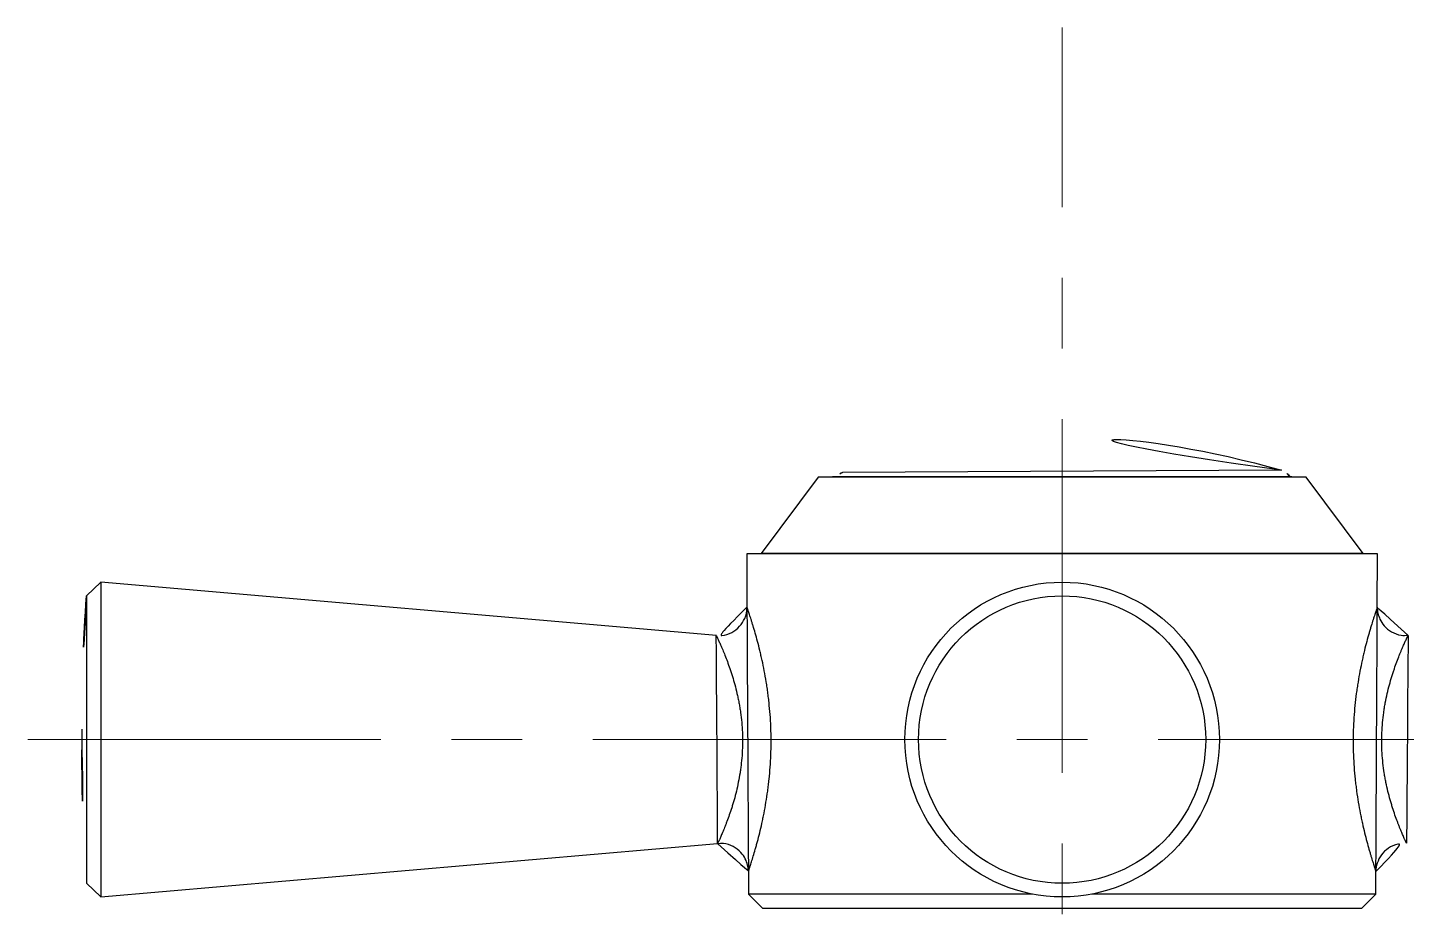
# Model space of a CAD drawing. Extents: x 16296677672 to 16296678106, y -37409616503 to -37409616185.
# Drawn here: x 16296677886.71 to 16296677935.49, y -37409616342.36 to -37409616311.22 of the extents above; entities that cross this region are included whole.
import ezdxf

# ---------------------------------------------------------------- set-up
doc = ezdxf.new("R2010")
doc.units = 0
doc.header["$LTSCALE"] = 10
doc.header["$MEASUREMENT"] = 0
doc.linetypes.add('CENTER', pattern=[2, 1.25, -0.25, 0.25, -0.25])
doc.layers.add('DWG', color=7, linetype='CONTINUOUS')
doc.layers.add('중심선', color=1, linetype='CENTER', lineweight=18)

msp = doc.modelspace()

# ---------------------------------------------------------------- linework, layer by layer
at = {"layer": 'DWG', "color": 0}
for p, q in [((16296677931.0707, -37409616326.866882), (16296677915.54336, -37409616326.948181)), ((16296677914.67592, -37409616327.107277), (16296677912.65806, -37409616329.814438)), ((16296677915.18391, -37409616327.104622), (16296677914.67592, -37409616327.107277)), ((16296677931.94768, -37409616327.107277), (16296677914.67592, -37409616327.107277)), ((16296677931.43969, -37409616327.104622), (16296677915.18391, -37409616327.104622)), ((16296677931.94768, -37409616327.107277), (16296677931.43969, -37409616327.104622)), ((16296677933.96553, -37409616329.814438), (16296677931.94768, -37409616327.107277)), ((16296677912.65806, -37409616329.814438), (16296677912.15007, -37409616329.817101)), ((16296677912.15007, -37409616329.817101), (16296677912.16, -37409616331.713257)), ((16296677934.47353, -37409616329.817101), (16296677912.15007, -37409616329.817101)), ((16296677933.96553, -37409616329.814438), (16296677912.65806, -37409616329.814438)), ((16296677934.47353, -37409616329.817101), (16296677933.96553, -37409616329.814438)), ((16296677934.463579, -37409616331.717102), (16296677934.47353, -37409616329.817101)), ((16296677889.294319, -37409616330.822929), (16296677888.789551, -37409616331.306877)), ((16296677911.076651, -37409616332.707542), (16296677889.294319, -37409616330.822929)), ((16296677889.294319, -37409616330.822929), (16296677889.294319, -37409616341.952637)), ((16296677888.789551, -37409616331.306877), (16296677888.789551, -37409616341.468697)), ((16296677888.628189, -37409616336.026047), (16296677888.628189, -37409616336.749527)), ((16296677889.294319, -37409616341.952637), (16296677911.12307, -37409616340.064011)), ((16296677912.2089, -37409616341.053596), (16296677912.213091, -37409616341.852379)), ((16296677934.410509, -37409616341.852379), (16296677934.4147, -37409616341.052193)), ((16296677888.789551, -37409616341.468697), (16296677889.294319, -37409616341.952637)), ((16296677912.213091, -37409616341.852379), (16296677912.72374, -37409616342.357712)), ((16296677922.260811, -37409616341.852379), (16296677912.213091, -37409616341.852379)), ((16296677934.410509, -37409616341.852379), (16296677924.362789, -37409616341.852379)), ((16296677933.899851, -37409616342.357712), (16296677934.410509, -37409616341.852379)), ((16296677933.899851, -37409616342.357712), (16296677912.72374, -37409616342.357712))]:
    msp.add_line(p, q, dxfattribs=at)
for radius in [5.564859, 5.08091]:
    msp.add_circle((16296677923.3118, -37409616336.387787), radius, dxfattribs=at)
for centre, radius, start, end in [((16296677923.44479, -37409616353.217598), 27.432, 73.8596391, 106.740444), ((16296677915.68969, -37409616327.434647), 0.508, 106.740444, 139.4836468), ((16296677930.92948, -37409616327.354858), 0.508, 29.5125501, 73.8596391), ((16296677957.71619, -37409616336.026047), 69.088, 176.08330291, 180), ((16296677957.71619, -37409616336.749527), 69.088, 180, 183.91669709)]:
    msp.add_arc(centre, radius, start, end, dxfattribs=at)
for points, knots in [([(16296677912.1581, -37409616331.713173), (16296677912.158831, -37409616331.720619), (16296677912.16987, -37409616331.852943), (16296677912.10107, -37409616332.098717), (16296677911.911591, -37409616332.402893), (16296677911.627371, -37409616332.618423), (16296677911.328131, -37409616332.71656), (16296677911.143419, -37409616332.70668), (16296677911.076851, -37409616332.695824)], [0, 0, 0, 0, 0.013611951, 0.242385894, 0.444898126, 0.660778722, 0.88023328, 1, 1, 1, 1]), ([(16296677912.15996, -37409616331.70578), (16296677912.15996, -37409616331.705803), (16296677912.160139, -37409616331.706306), (16296677912.161949, -37409616331.71151), (16296677912.1663, -37409616331.724037), (16296677912.17708, -37409616331.755363), (16296677912.181391, -37409616331.767891), (16296677912.18891, -37409616331.789864), (16296677912.191589, -37409616331.797707), (16296677912.1973, -37409616331.814491), (16296677912.20034, -37409616331.823433), (16296677912.21627, -37409616331.870438), (16296677912.231489, -37409616331.915749), (16296677912.266211, -37409616332.020866), (16296677912.2857, -37409616332.080673), (16296677912.317659, -37409616332.180962), (16296677912.32877, -37409616332.216164), (16296677912.34605, -37409616332.271606), (16296677912.351919, -37409616332.290527), (16296677912.36385, -37409616332.329262), (16296677912.369921, -37409616332.349098), (16296677912.400591, -37409616332.449944), (16296677912.426201, -37409616332.536247), (16296677912.47875, -37409616332.719482), (16296677912.50569, -37409616332.816406), (16296677912.5602, -37409616333.020622), (16296677912.587761, -37409616333.127907), (16296677912.622129, -37409616333.268539), (16296677912.629, -37409616333.297012), (16296677912.64267, -37409616333.354347), (16296677912.663059, -37409616333.441002), (16296677912.683081, -37409616333.529587), (16296677912.722521, -37409616333.709328), (16296677912.747999, -37409616333.832527), (16296677912.7967, -37409616334.085617), (16296677912.81992, -37409616334.2155), (16296677912.852579, -37409616334.415398), (16296677912.8631, -37409616334.482872), (16296677912.878281, -37409616334.585388), (16296677912.88821, -37409616334.654213), (16296677912.897671, -37409616334.72361), (16296677912.911489, -37409616334.828133), (16296677912.92024, -37409616334.898483), (16296677912.936621, -37409616335.039627), (16296677912.944269, -37409616335.110474), (16296677912.96554, -37409616335.323837), (16296677912.989401, -37409616335.610497), (16296677913.00374, -37409616335.901497), (16296677913.010731, -37409616336.121399), (16296677913.01244, -37409616336.194977), (16296677913.01403, -37409616336.305763), (16296677913.0144, -37409616336.342796), (16296677913.01482, -37409616336.416801), (16296677913.01486, -37409616336.453728), (16296677913.01429, -37409616336.638077), (16296677913.008221, -37409616336.93103), (16296677912.9923, -37409616337.220047), (16296677912.97168, -37409616337.507111), (16296677912.95903, -37409616337.649651), (16296677912.94043, -37409616337.826576), (16296677912.936569, -37409616337.8619), (16296677912.928619, -37409616337.932091), (16296677912.91633, -37409616338.036797), (16296677912.903, -37409616338.139862), (16296677912.87504, -37409616338.343773), (16296677912.854679, -37409616338.476799), (16296677912.81114, -37409616338.737061), (16296677912.787951, -37409616338.864304), (16296677912.757549, -37409616339.019638), (16296677912.7514, -37409616339.050529), (16296677912.73897, -37409616339.111923), (16296677912.732679, -37409616339.142471), (16296677912.713699, -37409616339.233231), (16296677912.700899, -37409616339.292549), (16296677912.66218, -37409616339.466927), (16296677912.63596, -37409616339.578468), (16296677912.583429, -37409616339.792099), (16296677912.557119, -37409616339.894203), (16296677912.518141, -37409616340.040047), (16296677912.50523, -37409616340.087448), (16296677912.486059, -37409616340.156662), (16296677912.47971, -37409616340.17942), (16296677912.46707, -37409616340.224297), (16296677912.460779, -37409616340.246429), (16296677912.42976, -37409616340.354874), (16296677912.406111, -37409616340.434868), (16296677912.361799, -37409616340.581482), (16296677912.34115, -37409616340.648079), (16296677912.303499, -37409616340.767471), (16296677912.286501, -37409616340.820267), (16296677912.268009, -37409616340.87709), (16296677912.26445, -37409616340.887993), (16296677912.25761, -37409616340.908852), (16296677912.254351, -37409616340.918793), (16296677912.24506, -37409616340.946953), (16296677912.239531, -37409616340.963623), (16296677912.22497, -37409616341.007393), (16296677912.217951, -37409616341.028267), (16296677912.21051, -37409616341.050369), (16296677912.208891, -37409616341.055153), (16296677912.20891, -37409616341.055077)], [0, 0, 0, 0, 0.007664533, 0.007664533, 0.038913042, 0.038913042, 0.054537297, 0.054537297, 0.062349424, 0.062349424, 0.070161551, 0.070161551, 0.101410061, 0.101410061, 0.13265857, 0.13265857, 0.148282825, 0.148282825, 0.156094952, 0.156094952, 0.163907079, 0.163907079, 0.195155589, 0.195155589, 0.226404098, 0.226404098, 0.257652607, 0.257652607, 0.265464735, 0.265464735, 0.273276862, 0.288901116, 0.288901116, 0.320149626, 0.320149626, 0.351398135, 0.351398135, 0.36702239, 0.36702239, 0.374834517, 0.382646644, 0.382646644, 0.398270899, 0.398270899, 0.413895154, 0.413895154, 0.445143663, 0.476392172, 0.476392172, 0.492016427, 0.492016427, 0.499828554, 0.499828554, 0.507640682, 0.507640682, 0.538889191, 0.5701377, 0.5701377, 0.60138621, 0.60138621, 0.609198337, 0.609198337, 0.617010464, 0.632634719, 0.632634719, 0.663883228, 0.663883228, 0.695131738, 0.695131738, 0.702943865, 0.702943865, 0.710755992, 0.710755992, 0.726380247, 0.726380247, 0.757628756, 0.757628756, 0.788877266, 0.788877266, 0.80450152, 0.80450152, 0.812313648, 0.812313648, 0.820125775, 0.820125775, 0.851374284, 0.851374284, 0.882622794, 0.882622794, 0.913871303, 0.913871303, 0.92168343, 0.92168343, 0.929495558, 0.929495558, 0.945119812, 0.945119812, 0.976368321, 0.976368321, 1, 1, 1, 1]), ([(16296677934.41468, -37409616341.055092), (16296677934.41468, -37409616341.055069), (16296677934.41309, -37409616341.050377), (16296677934.405769, -37409616341.028633), (16296677934.398781, -37409616341.007843), (16296677934.38427, -37409616340.964256), (16296677934.378771, -37409616340.947662), (16296677934.36952, -37409616340.919617), (16296677934.36628, -37409616340.909752), (16296677934.359461, -37409616340.888947), (16296677934.3559, -37409616340.878052), (16296677934.33742, -37409616340.821281), (16296677934.32041, -37409616340.768463), (16296677934.282681, -37409616340.648827), (16296677934.261959, -37409616340.582039), (16296677934.2286, -37409616340.471626), (16296677934.217091, -37409616340.433128), (16296677934.199329, -37409616340.372803), (16296677934.193319, -37409616340.352257), (16296677934.181141, -37409616340.310341), (16296677934.17498, -37409616340.288963), (16296677934.14395, -37409616340.180489), (16296677934.11837, -37409616340.088402), (16296677934.066469, -37409616339.894173), (16296677934.04015, -37409616339.79203), (16296677933.987499, -37409616339.577888), (16296677933.96117, -37409616339.465897), (16296677933.92873, -37409616339.319679), (16296677933.92226, -37409616339.2901), (16296677933.909439, -37409616339.230598), (16296677933.89036, -37409616339.140747), (16296677933.871811, -37409616339.049133), (16296677933.83551, -37409616338.863541), (16296677933.812401, -37409616338.736717), (16296677933.76894, -37409616338.476929), (16296677933.74859, -37409616338.343971), (16296677933.7206, -37409616338.139862), (16296677933.711691, -37409616338.071037), (16296677933.69902, -37409616337.966637), (16296677933.69491, -37409616337.931587), (16296677933.686951, -37409616337.861313), (16296677933.683109, -37409616337.826103), (16296677933.664579, -37409616337.649757), (16296677933.65197, -37409616337.507683), (16296677933.63139, -37409616337.221588), (16296677933.61548, -37409616336.93354), (16296677933.60936, -37409616336.641586), (16296677933.60861, -37409616336.421127), (16296677933.60899, -37409616336.347397), (16296677933.61055, -37409616336.236412), (16296677933.611231, -37409616336.199402), (16296677933.612909, -37409616336.125618), (16296677933.613911, -37409616336.088814), (16296677933.619699, -37409616335.905144), (16296677933.63398, -37409616335.613823), (16296677933.65774, -37409616335.327438), (16296677933.685949, -37409616335.043533), (16296677933.70228, -37409616334.902809), (16296677933.72987, -37409616334.693626), (16296677933.739519, -37409616334.624657), (16296677933.759649, -37409616334.488373), (16296677933.770121, -37409616334.421028), (16296677933.80266, -37409616334.221367), (16296677933.82583, -37409616334.091408), (16296677933.87454, -37409616333.837761), (16296677933.90007, -37409616333.714073), (16296677933.933069, -37409616333.563469), (16296677933.93973, -37409616333.533546), (16296677933.95314, -37409616333.474113), (16296677933.9599, -37409616333.444557), (16296677933.98024, -37409616333.356857), (16296677933.993879, -37409616333.29966), (16296677934.034861, -37409616333.131783), (16296677934.0623, -37409616333.024834), (16296677934.11668, -37409616332.820869), (16296677934.14362, -37409616332.723869), (16296677934.18309, -37409616332.586082), (16296677934.1961, -37409616332.541443), (16296677934.2153, -37409616332.476486), (16296677934.22164, -37409616332.455162), (16296677934.234221, -37409616332.4132), (16296677934.240471, -37409616332.392532), (16296677934.27117, -37409616332.291512), (16296677934.294241, -37409616332.217697), (16296677934.336809, -37409616332.084053), (16296677934.3563, -37409616332.024193), (16296677934.391069, -37409616331.918831), (16296677934.406361, -37409616331.873306), (16296677934.42239, -37409616331.825974), (16296677934.425449, -37409616331.816994), (16296677934.431231, -37409616331.79998), (16296677934.43396, -37409616331.791992), (16296677934.441601, -37409616331.769669), (16296677934.445971, -37409616331.756927), (16296677934.456961, -37409616331.725014), (16296677934.46265, -37409616331.708641), (16296677934.46364, -37409616331.705772), (16296677934.46364, -37409616331.70578)], [0, 0, 0, 0, 0.023150456, 0.023150456, 0.054387584, 0.054387584, 0.070006148, 0.070006148, 0.07781543, 0.07781543, 0.085624712, 0.085624712, 0.11686184, 0.11686184, 0.148098968, 0.148098968, 0.163717533, 0.163717533, 0.171526815, 0.171526815, 0.179336097, 0.179336097, 0.210573225, 0.210573225, 0.241810353, 0.241810353, 0.273047481, 0.273047481, 0.280856763, 0.280856763, 0.288666045, 0.304284609, 0.304284609, 0.335521737, 0.335521737, 0.366758865, 0.366758865, 0.382377429, 0.382377429, 0.390186711, 0.390186711, 0.397995993, 0.397995993, 0.429233121, 0.429233121, 0.460470249, 0.491707377, 0.491707377, 0.507325941, 0.507325941, 0.515135223, 0.515135223, 0.522944505, 0.522944505, 0.554181633, 0.585418761, 0.585418761, 0.616655889, 0.616655889, 0.632274453, 0.632274453, 0.647893017, 0.647893017, 0.679130146, 0.679130146, 0.710367274, 0.710367274, 0.718176556, 0.718176556, 0.725985838, 0.725985838, 0.741604402, 0.741604402, 0.77284153, 0.77284153, 0.804078658, 0.804078658, 0.819697222, 0.819697222, 0.827506504, 0.827506504, 0.835315786, 0.835315786, 0.866552914, 0.866552914, 0.897790042, 0.897790042, 0.92902717, 0.92902717, 0.936836452, 0.936836452, 0.944645734, 0.944645734, 0.960264298, 0.960264298, 0.991501426, 1, 1, 1, 1]), ([(16296677935.545031, -37409616332.694908), (16296677935.462761, -37409616332.707474), (16296677935.263241, -37409616332.712082), (16296677934.959829, -37409616332.598213), (16296677934.70775, -37409616332.390038), (16296677934.553699, -37409616332.153191), (16296677934.48291, -37409616331.933403), (16296677934.459881, -37409616331.789093), (16296677934.46394, -37409616331.721313), (16296677934.46423, -37409616331.717079)], [0, 0, 0, 0, 0.147009474, 0.367358757, 0.571710553, 0.736635921, 0.875849542, 0.992244319, 1, 1, 1, 1]), ([(16296677911.12273, -37409616340.064049), (16296677911.122709, -37409616340.064079), (16296677911.12599, -37409616340.057022), (16296677911.13723, -37409616340.032753), (16296677911.15135, -37409616340.001984), (16296677911.15943, -37409616339.984306), (16296677911.169041, -37409616339.963158), (16296677911.17577, -37409616339.948273), (16296677911.179319, -37409616339.94043), (16296677911.197729, -37409616339.899521), (16296677911.2148, -37409616339.861229), (16296677911.25292, -37409616339.774139), (16296677911.27397, -37409616339.725327), (16296677911.31945, -37409616339.617416), (16296677911.34387, -37409616339.558311), (16296677911.376129, -37409616339.477913), (16296677911.382669, -37409616339.461502), (16296677911.39591, -37409616339.428032), (16296677911.40262, -37409616339.410942), (16296677911.42289, -37409616339.35891), (16296677911.4366, -37409616339.323189), (16296677911.47814, -37409616339.21302), (16296677911.506411, -37409616339.135551), (16296677911.563311, -37409616338.972679), (16296677911.591949, -37409616338.887283), (16296677911.634609, -37409616338.753098), (16296677911.655861, -37409616338.684486), (16296677911.676901, -37409616338.613533), (16296677911.690849, -37409616338.565712), (16296677911.6978, -37409616338.541512), (16296677911.73221, -37409616338.419777), (16296677911.758699, -37409616338.319641), (16296677911.80887, -37409616338.113853), (16296677911.83256, -37409616338.008186), (16296677911.876369, -37409616337.791168), (16296677911.89649, -37409616337.67981), (16296677911.9189, -37409616337.536812), (16296677911.92325, -37409616337.507988), (16296677911.93162, -37409616337.450256), (16296677911.94368, -37409616337.363457), (16296677911.954269, -37409616337.276077), (16296677911.973391, -37409616337.100517), (16296677911.993429, -37409616336.864349), (16296677912.00181, -37409616336.62394), (16296677912.003201, -37409616336.472313), (16296677912.003281, -37409616336.441917), (16296677912.003059, -37409616336.380997), (16296677912.00275, -37409616336.350418), (16296677912.001249, -37409616336.259018), (16296677911.99946, -37409616336.198387), (16296677911.991871, -37409616336.017441), (16296677911.975731, -37409616335.778587), (16296677911.94836, -37409616335.544441), (16296677911.923941, -37409616335.370567), (16296677911.91515, -37409616335.312897), (16296677911.90102, -37409616335.226837), (16296677911.896151, -37409616335.198196), (16296677911.88615, -37409616335.141243), (16296677911.881001, -37409616335.112923), (16296677911.86517, -37409616335.028374), (16296677911.854071, -37409616334.972519), (16296677911.831051, -37409616334.862679), (16296677911.819111, -37409616334.808601), (16296677911.782181, -37409616334.648804), (16296677911.756069, -37409616334.545502), (16296677911.70166, -37409616334.3451), (16296677911.67337, -37409616334.247993), (16296677911.62985, -37409616334.106911), (16296677911.61517, -37409616334.060654), (16296677911.585529, -37409616333.969673), (16296677911.57056, -37409616333.924873), (16296677911.52581, -37409616333.794098), (16296677911.496099, -37409616333.711288), (16296677911.43766, -37409616333.554176), (16296677911.40893, -37409616333.479889), (16296677911.353189, -37409616333.339828), (16296677911.32617, -37409616333.274078), (16296677911.274611, -37409616333.151459), (16296677911.250469, -37409616333.095551), (16296677911.206091, -37409616332.994492), (16296677911.185829, -37409616332.94931), (16296677911.149759, -37409616332.86985), (16296677911.13394, -37409616332.835564), (16296677911.117331, -37409616332.799843), (16296677911.11417, -37409616332.793053), (16296677911.108191, -37409616332.780273), (16296677911.09977, -37409616332.762268), (16296677911.092939, -37409616332.747772), (16296677911.081421, -37409616332.723381), (16296677911.075029, -37409616332.709938), (16296677911.073771, -37409616332.707283), (16296677911.073771, -37409616332.707291)], [0, 0, 0, 0, 0.021335396, 0.052574928, 0.052574928, 0.068194693, 0.076004576, 0.076004576, 0.083814459, 0.083814459, 0.115053991, 0.115053991, 0.146293522, 0.146293522, 0.177533054, 0.177533054, 0.185342936, 0.185342936, 0.193152819, 0.193152819, 0.208772585, 0.208772585, 0.240012116, 0.240012116, 0.271251648, 0.271251648, 0.286871414, 0.294681297, 0.294681297, 0.302491179, 0.302491179, 0.333730711, 0.333730711, 0.364970242, 0.364970242, 0.396209774, 0.396209774, 0.404019657, 0.404019657, 0.41182954, 0.427449305, 0.427449305, 0.458688837, 0.489928368, 0.489928368, 0.497738251, 0.497738251, 0.505548134, 0.505548134, 0.5211679, 0.5211679, 0.552407431, 0.583646963, 0.583646963, 0.599266728, 0.599266728, 0.607076611, 0.607076611, 0.614886494, 0.614886494, 0.63050626, 0.63050626, 0.646126026, 0.646126026, 0.677365557, 0.677365557, 0.708605089, 0.708605089, 0.724224854, 0.724224854, 0.73984462, 0.73984462, 0.771084152, 0.771084152, 0.802323683, 0.802323683, 0.833563214, 0.833563214, 0.864802746, 0.864802746, 0.896042277, 0.896042277, 0.927281809, 0.927281809, 0.935091692, 0.935091692, 0.942901575, 0.95852134, 0.95852134, 0.989760872, 1, 1, 1, 1]), ([(16296677935.54982, -37409616332.707291), (16296677935.549829, -37409616332.707283), (16296677935.548441, -37409616332.710197), (16296677935.54171, -37409616332.724358), (16296677935.52994, -37409616332.749283), (16296677935.525299, -37409616332.75914), (16296677935.51726, -37409616332.776283), (16296677935.5144, -37409616332.782402), (16296677935.508341, -37409616332.795387), (16296677935.50514, -37409616332.802254), (16296677935.48839, -37409616332.838303), (16296677935.472481, -37409616332.872818), (16296677935.43627, -37409616332.952629), (16296677935.415979, -37409616332.997932), (16296677935.371571, -37409616333.099136), (16296677935.34745, -37409616333.155052), (16296677935.30883, -37409616333.246986), (16296677935.295521, -37409616333.279053), (16296677935.268471, -37409616333.345154), (16296677935.25469, -37409616333.379272), (16296677935.212761, -37409616333.484749), (16296677935.18401, -37409616333.559227), (16296677935.125641, -37409616333.7164), (16296677935.09602, -37409616333.799103), (16296677935.05151, -37409616333.929428), (16296677935.03665, -37409616333.973923), (16296677935.007021, -37409616334.065063), (16296677934.99221, -37409616334.111794), (16296677934.948481, -37409616334.253868), (16296677934.920111, -37409616334.351501), (16296677934.865681, -37409616334.552628), (16296677934.83963, -37409616334.656113), (16296677934.79059, -37409616334.869164), (16296677934.767611, -37409616334.978729), (16296677934.741341, -37409616335.119743), (16296677934.736219, -37409616335.148117), (16296677934.72628, -37409616335.204979), (16296677934.711821, -37409616335.290512), (16296677934.69874, -37409616335.376778), (16296677934.674509, -37409616335.550308), (16296677934.647341, -37409616335.784302), (16296677934.631359, -37409616336.023643), (16296677934.625139, -37409616336.174973), (16296677934.62409, -37409616336.20533), (16296677934.62237, -37409616336.266212), (16296677934.6217, -37409616336.296791), (16296677934.620291, -37409616336.388206), (16296677934.620131, -37409616336.448883), (16296677934.62195, -37409616336.630081), (16296677934.630501, -37409616336.869499), (16296677934.6506, -37409616337.104713), (16296677934.676121, -37409616337.337852), (16296677934.69158, -37409616337.453377), (16296677934.71406, -37409616337.596489), (16296677934.71871, -37409616337.625023), (16296677934.728251, -37409616337.681618), (16296677934.74296, -37409616337.765907), (16296677934.75877, -37409616337.848427), (16296677934.791691, -37409616338.0112), (16296677934.81538, -37409616338.116692), (16296677934.865471, -37409616338.321854), (16296677934.89187, -37409616338.421532), (16296677934.93293, -37409616338.566742), (16296677934.946859, -37409616338.614433), (16296677934.96805, -37409616338.68486), (16296677934.97517, -37409616338.70816), (16296677934.98941, -37409616338.75415), (16296677935.025089, -37409616338.867767), (16296677935.061001, -37409616338.974762), (16296677935.11797, -37409616339.137718), (16296677935.14621, -37409616339.215088), (16296677935.18766, -37409616339.324928), (16296677935.208151, -37409616339.378304), (16296677935.228189, -37409616339.429298), (16296677935.24143, -37409616339.462769), (16296677935.247999, -37409616339.479263), (16296677935.280411, -37409616339.559967), (16296677935.304911, -37409616339.619247), (16296677935.350479, -37409616339.727341), (16296677935.37155, -37409616339.776169), (16296677935.409651, -37409616339.863167), (16296677935.42668, -37409616339.90136), (16296677935.44503, -37409616339.942093), (16296677935.44854, -37409616339.94986), (16296677935.455219, -37409616339.964607), (16296677935.46475, -37409616339.985588), (16296677935.472759, -37409616340.003113), (16296677935.48674, -37409616340.033569), (16296677935.49334, -37409616340.047813), (16296677935.49962, -37409616340.061363), (16296677935.500879, -37409616340.064072), (16296677935.50087, -37409616340.064049)], [0, 0, 0, 0, 0.011113273, 0.042344336, 0.042344336, 0.057959867, 0.057959867, 0.065767633, 0.065767633, 0.073575398, 0.073575398, 0.104806461, 0.104806461, 0.136037523, 0.136037523, 0.167268585, 0.167268585, 0.182884117, 0.182884117, 0.198499648, 0.198499648, 0.22973071, 0.22973071, 0.260961773, 0.260961773, 0.276577304, 0.276577304, 0.292192835, 0.292192835, 0.323423898, 0.323423898, 0.35465496, 0.35465496, 0.385886023, 0.385886023, 0.393693788, 0.393693788, 0.401501554, 0.417117085, 0.417117085, 0.448348147, 0.47957921, 0.47957921, 0.487386975, 0.487386975, 0.495194741, 0.495194741, 0.510810272, 0.510810272, 0.542041335, 0.573272397, 0.573272397, 0.60450346, 0.60450346, 0.612311225, 0.612311225, 0.620118991, 0.635734522, 0.635734522, 0.666965584, 0.666965584, 0.698196647, 0.698196647, 0.713812178, 0.713812178, 0.721619944, 0.721619944, 0.729427709, 0.760658772, 0.760658772, 0.791889834, 0.791889834, 0.807505365, 0.815313131, 0.815313131, 0.823120897, 0.823120897, 0.854351959, 0.854351959, 0.885583022, 0.885583022, 0.916814084, 0.916814084, 0.92462185, 0.92462185, 0.932429615, 0.948045146, 0.948045146, 0.979276209, 0.979276209, 1, 1, 1, 1]), ([(16296677911.12394, -37409616340.078407), (16296677911.193041, -37409616340.066002), (16296677911.380239, -37409616340.054077), (16296677911.678341, -37409616340.154892), (16296677911.941681, -37409616340.355583), (16296677912.105829, -37409616340.592323), (16296677912.18442, -37409616340.813789), (16296677912.21089, -37409616340.966614), (16296677912.20775, -37409616341.042236), (16296677912.20705, -37409616341.053169)], [0, 0, 0, 0, 0.124363188, 0.34434914, 0.553157925, 0.72063443, 0.861769705, 0.980059274, 1, 1, 1, 1]), ([(16296677934.415701, -37409616341.05191), (16296677934.41535, -37409616341.047302), (16296677934.408979, -37409616340.949669), (16296677934.45372, -37409616340.741951), (16296677934.59482, -37409616340.452927), (16296677934.849819, -37409616340.209457), (16296677935.17065, -37409616340.069221), (16296677935.39267, -37409616340.058144), (16296677935.500019, -37409616340.068977)], [0, 0, 0, 0, 0.008437619, 0.179002922, 0.378715635, 0.59005745, 0.810484362, 1, 1, 1, 1])]:
    msp.add_open_spline(points, degree=3, knots=knots, dxfattribs=at)
at = {"layer": '중심선', "color": 1, "linetype": 'CENTER'}
for p, q in [((16296677923.3118, -37409616397.559563), (16296677923.3118, -37409616311.216766)), ((16296677959.20982, -37409616336.387787), (16296677886.70566, -37409616336.387787))]:
    msp.add_line(p, q, dxfattribs=at)

doc.saveas('drawing.dxf')
